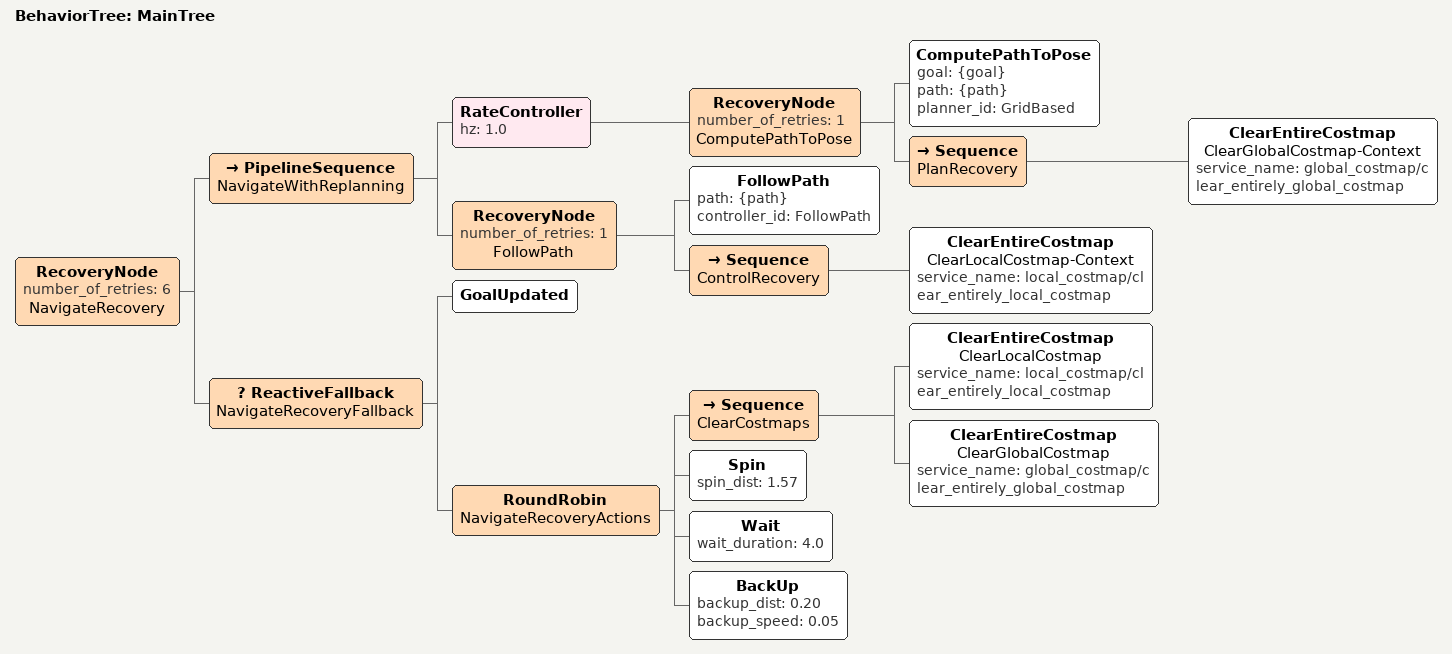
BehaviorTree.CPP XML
<root main_tree_to_execute="MainTree">
  <BehaviorTree ID="MainTree">
    <RecoveryNode number_of_retries="6" name="NavigateRecovery">
      <PipelineSequence name="NavigateWithReplanning">
        <RateController hz="1.0">
          <RecoveryNode number_of_retries="1" name="ComputePathToPose">
            <ComputePathToPose goal="{goal}" path="{path}" planner_id="GridBased"/>
            <Sequence name="PlanRecovery">
              <ClearEntireCostmap name="ClearGlobalCostmap-Context" service_name="global_costmap/clear_entirely_global_costmap"/>
            </Sequence>
          </RecoveryNode>
        </RateController>
        <RecoveryNode number_of_retries="1" name="FollowPath">
          <FollowPath path="{path}" controller_id="FollowPath"/>
          <Sequence name="ControlRecovery">
            <ClearEntireCostmap name="ClearLocalCostmap-Context" service_name="local_costmap/clear_entirely_local_costmap"/>
          </Sequence>
        </RecoveryNode>
      </PipelineSequence>
      <ReactiveFallback name="NavigateRecoveryFallback">
        <GoalUpdated/>
        <RoundRobin name="NavigateRecoveryActions">
          <Sequence name="ClearCostmaps">
            <ClearEntireCostmap name="ClearLocalCostmap" service_name="local_costmap/clear_entirely_local_costmap"/>
            <ClearEntireCostmap name="ClearGlobalCostmap" service_name="global_costmap/clear_entirely_global_costmap"/>
          </Sequence>
          <Spin spin_dist="1.57"/>
          <Wait wait_duration="4.0"/>
          <BackUp backup_dist="0.20" backup_speed="0.05"/>
        </RoundRobin>
      </ReactiveFallback>
    </RecoveryNode>
  </BehaviorTree>
</root>
